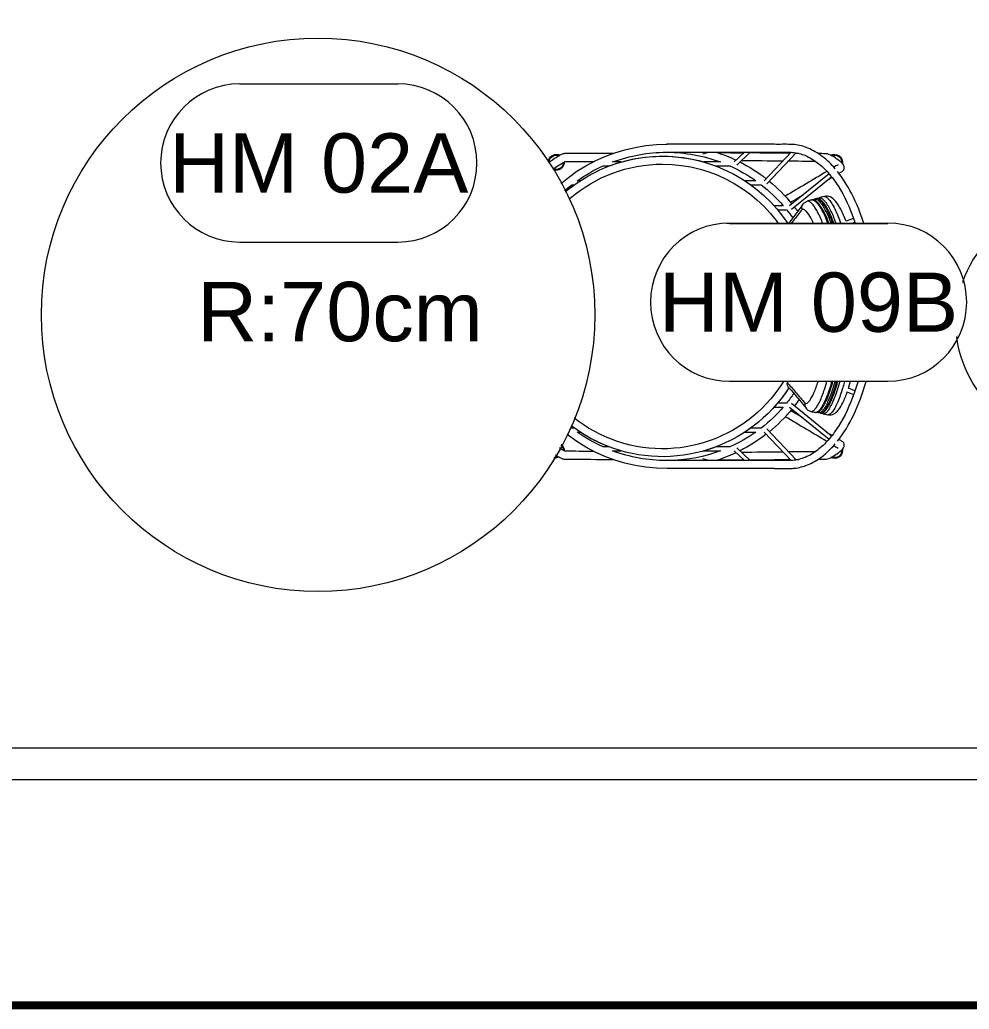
# Model space of a CAD drawing. Header units: millimetres. Extents: x 29001 to 40804, y -8833 to -5892.
# Drawn here: x 30598.8 to 30718.9, y -8681.2 to -8556.1 of the extents above; entities that cross this region are included whole.
import ezdxf
from ezdxf.enums import TextEntityAlignment as Align

# ---------------------------------------------------------------- set-up
doc = ezdxf.new("R2010")
doc.units = ezdxf.units.MM
doc.linetypes.add('ACAD_ISO03W100', pattern=[30, 12, -18])
doc.linetypes.add('MAVIBAHCE XREF$0$DASHDOT', pattern=[1, 0.5, -0.25, 0, -0.25])
doc.layers.get('0').update_dxf_attribs({"lineweight": 0})
for name, color, linetype, lineweight in [('saksı', 180, 'Continuous', 0), ('wipeout', 254, 'Continuous', 0), ('xxx_Auto_Kaplama_Mermer Tarama', 45, 'Continuous', 0), ('xxx_Auto_Tefris_Tefris', 32, 'Continuous', 0), ('xxx_Auto_Yardimci_Isaret Genel', 51, 'Continuous', 0)]:
    doc.layers.add(name, color=color, linetype=linetype, lineweight=lineweight)
doc.styles.add('AUTOBAN', font='')
doc.styles.get("Standard").update_dxf_attribs({"font": 'arial.ttf'})
doc.styles.get('AUTOBAN').set_extended_font_data('Helvetica Normal Tr')

# ---------------------------------------------------------------- blocks, each defined once
blk = doc.blocks.new('TÜM LAYOOUT')
at = {"color": 116, "lineweight": 0, "true_color": 0x136734}
for points in [[(1796.26, -1873.45), (1796.26, -1879.96), (2296.26, -1879.96), (2296.26, -2326.45), (633.13, -2326.45), (633.13, -2358.95)], [(1800.26, -1873.45), (1800.26, -1875.96), (2300.26, -1875.96), (2300.26, -2330.45), (637.13, -2330.45), (637.13, -2358.95)]]:
    blk.add_lwpolyline(points, dxfattribs=at)
at = {"layer": 'xxx_Auto_Yardimci_Isaret Genel', "linetype": 'MAVIBAHCE XREF$0$DASHDOT', "lineweight": 0, "ltscale": 50, "const_width": 1}
blk.add_lwpolyline([(0, -124.45), (2346.26, -124.45), (2346.26, -2358.95), (0, -2358.95)], close=True, dxfattribs=at)
blk = doc.blocks.new('THC PLAN')
at = {"linetype": 'Continuous'}
blk.add_wipeout([(1592.84, -948.22), (1593.27, -911.48), (1597.33, -907.91), (1608.94, -904.92), (1618.54, -904.84), (1628.14, -907.26), (1634.76, -910.81), (1635.32, -948.21), (1631.21, -948.78), (1626.45, -950.79), (1620.72, -953.05), (1612.25, -953.37), (1605.07, -952), (1598.78, -948.45)], dxfattribs=at).translate(0, 0, 41.86).dxf.layer = 'wipeout'
for p, q in [((1608.45, -908.12), (1608.24, -907.14)), ((1608.74, -907.06), (1608.95, -908.05)), ((1613.88, -907.71), (1613.88, -906.67)), ((1614.38, -906.67), (1614.38, -907.72)), ((1619.31, -908.07), (1619.52, -907.06)), ((1620.02, -907.14), (1619.8, -908.14)), ((1603.46, -908.31), (1603.78, -909.14)), ((1624.43, -909.27), (1624.8, -908.31)), ((1603.32, -909.32), (1602.99, -908.48)), ((1625.27, -908.48), (1624.9, -909.43)), ((1601.41, -916.6), (1597.36, -911.59)), ((1597.74, -911.27), (1601.84, -916.33)), ((1626.42, -916.33), (1630.52, -911.27)), ((1630.91, -911.59), (1626.85, -916.6)), ((1594.71, -915.76), (1598.64, -919.47)), ((1629.63, -919.47), (1633.56, -915.76)), ((1598.24, -919.78), (1594.64, -916.39)), ((1601.91, -916.95), (1601.91, -918.09)), ((1624.58, -916.77), (1624.58, -916.77)), ((1626.35, -918.09), (1626.35, -916.95)), ((1633.62, -916.39), (1630.02, -919.78)), ((1601.41, -918.52), (1601.41, -917.37)), ((1626.85, -917.37), (1626.85, -918.52)), ((1593.63, -918.47), (1593.63, -932.04)), ((1634.63, -918.47), (1634.63, -932.15)), ((1598.24, -922.22), (1598.24, -920.84)), ((1598.74, -920.17), (1598.74, -921.49)), ((1629.52, -921.49), (1629.52, -920.17)), ((1630.02, -920.84), (1630.02, -922.22)), ((1594.63, -921.55), (1596.25, -923.25)), ((1632.01, -923.25), (1633.63, -921.55)), ((1595.86, -923.57), (1594.63, -922.27)), ((1633.63, -922.27), (1632.4, -923.57)), ((1596.36, -924.11), (1596.36, -925.91)), ((1631.9, -925.91), (1631.9, -924.11)), ((1595.86, -927.42), (1595.86, -925.33)), ((1632.4, -925.33), (1632.4, -927.42)), ((1594.63, -926.8), (1594.85, -927.56)), ((1633.41, -927.56), (1633.63, -926.8)), ((1595.86, -938.96), (1595.86, -937.86)), ((1632.4, -937.86), (1632.4, -938.96)), ((1596.36, -939.36), (1596.36, -940.18)), ((1631.9, -940.18), (1631.9, -939.37)), ((1598.24, -943.45), (1598.24, -943.06)), ((1630.02, -943.06), (1630.02, -943.45)), ((1598.74, -943.78), (1598.74, -944.12)), ((1629.52, -944.12), (1629.52, -943.78)), ((1601.41, -946.92), (1601.41, -946.75)), ((1601.91, -947.19), (1601.91, -947.34)), ((1626.35, -947.34), (1626.35, -947.19)), ((1626.85, -946.75), (1626.85, -946.92)), ((1605.2, -949.48), (1605.2, -949.41)), ((1605.7, -949.67), (1605.7, -949.73)), ((1622.56, -949.73), (1622.56, -949.67)), ((1623.06, -949.41), (1623.06, -949.48)), ((1609.43, -951.07), (1609.43, -951.05)), ((1609.93, -951.17), (1609.93, -951.19)), ((1614.38, -951.64), (1614.38, -951.64)), ((1618.33, -951.19), (1618.33, -951.17)), ((1618.83, -951.05), (1618.83, -951.07))]:
    blk.add_line(p, q)
for centre, radius, start, end in [((1614.2, -948.19), 40.47, 94.8315, 95.6642), ((1595.91, -910.88), 1, 90.2693, 208.0879), ((1595.9, -910.88), 0.9, 85.2765, 203.3664), ((1595.91, -910.86), 0.978, 80.4544, 90.5627), ((1564.68, -929.7), 36.95, 30.447, 31.4039), ((1600.57, -914.16), 5.21, 141.4282, 145.6715), ((1663.58, -929.7), 36.94, 148.596, 149.5531), ((1627.65, -914.2), 5.27, 34.3541, 38.5485), ((1632.35, -910.86), 0.978, 89.4373, 99.5464), ((1632.36, -910.88), 0.9, 336.3666, 94.7195), ((1632.36, -910.88), 1, 331.8971, 89.7497), ((297068.66, 175160.92), 343955.08, 210.7908923, 210.7919123), ((-260.29, -2019.91), 2163.75, 30.80378, 30.82388), ((1116.15, -1004.87), 493.16, 10.8161, 10.8849), ((149344.79, -88940.49), 171954.48, 149.2075374, 149.2095778), ((3451.31, -1997.69), 2120.39, 149.17602, 149.19653), ((-46923.15, -394.15), 48521.73, 359.382869, 359.387008), ((1600.74, -912.29), 0.197, 190.729, 239.4928), ((1569.61, -954.34), 52.12, 53.462, 53.476), ((1600.86, -912.87), 0.2, 190.7761, 223.5898), ((1600.85, -912.88), 0.195, 223.4279, 239.6177), ((1114.71, -1005.15), 494.62, 10.6325, 10.7011), ((1627.5, -913.35), 0.209, 312.4896, 342.9657), ((1887.01, -987.52), 269.69, 164.0082, 164.0495), ((1627.67, -912.78), 0.203, 296.7937, 344.0611), ((1648.5, -945.32), 38.43, 122.6419, 122.6613), ((1889.25, -988.16), 272.02, 163.7985, 163.9236), ((50151.07, -394.15), 48521.39, 180.612992, 180.617131), ((1601.7, -913.75), 0.866, 189.3738, 279.2988), ((1569.48, -955.03), 51.51, 48.1472, 51.9769), ((1884.95, -986.93), 267.55, 164.1343, 164.2614), ((1627.51, -913.35), 0.198, 297.5581, 312.6002), ((-84176.07, 5.7), 85775.8, 359.3844292, 359.3847095), ((18363.75, 9073.41), 19513.8, 210.787593, 210.792986), ((1614.19, -932.24), 20.61, 125.0952, 127.857), ((1646.83, -943.52), 34.8, 124.6874, 130.2411), ((1614.07, -932.24), 20.61, 52.1425, 54.1372), ((-13877.25, 8324.46), 18049.53, 329.204559, 329.210392), ((87404.05, 5.7), 85775.52, 180.6152905, 180.6155707), ((-174535.59, 977.81), 176140.55, 359.3821298, 359.3837966), ((1614.13, -932.64), 19, 122.793, 0.0008), ((1614.13, -932.64), 18, 117.59, 0.0008), ((1614.02, -932.03), 20.34, 129.2367, 140.661), ((1600.81, -917.19), 0.488, 118.4283, 144.886), ((1614.19, -932.24), 19.61, 124.3323, 128.778), ((1614.16, -932.7), 19.07, 122.7793, 129.9888), ((1604.38, -916.07), 0.807, 227.9853, 276.9377), ((1614.44, -962.53), 46.36, 81.6537, 86.4291), ((1614.13, -932.64), 18, 0.0079, 60.5484), ((1623.87, -916.4), 0.733, 260.9271, 310.9473), ((1614.13, -932.64), 19, 0.0079, 56.645), ((1614.08, -932.23), 19.6, 51.2236, 55.021), ((1614.25, -932.03), 20.33, 39.3378, 50.7645), ((177763.61, 977.8), 176140.31, 180.6162034, 180.6178702), ((-412725.86, 3543.07), 414345.63, 359.3824647, 359.3831882), ((1614.03, -932.05), 19.36, 130.6829, 142.1514), ((1614.23, -932.05), 19.36, 37.8462, 49.3143), ((415951.98, 3543.04), 414343.49, 180.6168118, 180.6175353), ((1614.25, -932.22), 20.63, 142.0473, 152.9751), ((1614.01, -932.22), 20.64, 27.0261, 37.9514), ((1614.22, -932.2), 19.6, 144.5757, 155.6342), ((1614.06, -932.2), 19.59, 24.3634, 35.4291), ((1614.23, -932.71), 19.13, 144.0882, 146.7268), ((1614.03, -932.7), 19.11, 33.256, 35.8973), ((1613.96, -932.08), 20.31, 154.4617, 162.0598), ((349183.86, -4670.25), 347609.36, 179.3822299, 179.3827779), ((1614.31, -932.08), 20.3, 17.9379, 25.5392), ((-345954.87, -4670.24), 347608.63, 0.6172221, 0.6177701), ((1614.2, -932.16), 19.57, 159.5687, 178.2071), ((1595.22, -925.69), 0.547, 141.6908, 178.2924), ((1614.15, -932.63), 19.02, 159.3031, 164.1022), ((1614.07, -932.16), 19.56, 0.343, 20.4337), ((1633.04, -925.69), 0.547, 1.7075, 38.3186), ((1614.09, -932.64), 19.04, 0.0133, 15.9291), ((1614.13, -932.15), 20.5, 179.7042, 0.2959), ((1614.19, -932.13), 19.56, 180.031, 200.4327), ((1614.07, -932.13), 19.56, 339.5661, 359.9696), ((1614.1, -932.63), 19.03, 339.278, 359.9877), ((1614.19, -932.6), 19.07, 200.7714, 215.8967), ((1632.98, -938.83), 0.515, 328.5381, 348.5813), ((1614.21, -932.09), 19.59, 204.3627, 215.4282), ((1614.05, -932.09), 19.59, 324.5737, 335.6366), ((4065.95, -924.18), 2470.22, 180.397, 180.4842), ((-889.11, -923.77), 2521.64, 359.51618, 359.6016), ((1614.12, -932.64), 19.01, 312.0405, 326.7493), ((1614.03, -932.25), 19.35, 217.8474, 229.3188), ((1614.24, -932.25), 19.35, 310.6809, 322.1522), ((1595.9, -946.08), 0.899, 156.6331, 270.4107), ((1604.7, -940.18), 10.1, 208.4626, 218.5795), ((1595.9, -946.08), 1, 355.3101, 92.3742), ((1595.9, -946.08), 0.899, 349.4504, 89.1333), ((1632.36, -946.08), 1, 87.6256, 184.6899), ((1632.36, -946.08), 0.899, 90.8663, 190.5496), ((1623.37, -940.04), 10.34, 321.4895, 331.2152), ((1632.36, -946.08), 0.899, 268.6642, 23.372), ((1632.39, -946.07), 0.976, 359.5151, 27.8367), ((1595.9, -946.08), 0.999, 180.1266, 275.5049), ((1598.82, -5280.97), 4334.49, 89.99144, 90.02914), ((1595.93, -946.09), 0.869, 338.6947, 349.6935), ((1595.92, -946.09), 0.974, 336.4929, 349.6812), ((1595.95, -946.08), 0.946, 349.3656, 355.317), ((1614.19, -932.55), 19.1, 230.0016, 241.9381), ((1614.08, -932.55), 19.1, 296.3579, 309.977), ((1629.44, -5280.93), 4334.46, 89.97086, 90.00856), ((1632.31, -946.08), 0.946, 184.683, 190.6344), ((1632.34, -946.09), 0.975, 190.3184, 203.5021), ((1632.33, -946.09), 0.869, 190.3065, 201.3053), ((1632.36, -946.08), 0.999, 264.5046, 359.8638), ((1600.71, -946.98), 0.499, 236.2994, 259.2635), ((1614.2, -932.04), 19.63, 231.2306, 242.7134), ((1614.06, -932.04), 19.63, 297.2867, 308.7696), ((1614.15, -932.58), 19.06, 243.7062, 265.5193), ((1614.09, -932.25), 19.38, 244.3599, 256.088), ((1614.17, -932.26), 19.38, 283.91, 295.6403), ((1614.15, -932.06), 19.59, 257.567, 265.6333), ((1614.13, -932.27), 19.38, 270.7456, 272.5678), ((1614.12, -932.07), 19.58, 272.6119, 282.4335), ((1614.11, -932.55), 19.09, 277.8507, 284.309)]:
    blk.add_arc(centre, radius, start, end)
for points, knots in [([(1597.08, -910.51), (1598.11, -909.7), (1600.5, -908.28), (1604.62, -906.79), (1609.26, -905.87), (1614.15, -905.57), (1619.06, -905.88), (1623.7, -906.8), (1627.81, -908.3), (1630.18, -909.72), (1631.18, -910.51)], [0, 0, 0, 0, 3.921864, 8.309993, 13.091815, 18.083368, 22.974007, 27.823927, 32.224374, 36.05482, 36.05482, 36.05482, 36.05482]), ([(1633.63, -932.15), (1633.63, -928.56), (1633.63, -923.88), (1633.63, -918.7), (1633.63, -916.97), (1633.61, -915.77), (1633.26, -914.51), (1632.34, -912.98), (1631, -911.6), (1628.69, -909.89), (1624.97, -908.2), (1619.8, -906.95), (1614.12, -906.53), (1608.48, -906.95), (1603.31, -908.19), (1599.58, -909.89), (1597.25, -911.6), (1595.91, -913), (1594.99, -914.52), (1594.66, -915.78), (1594.63, -916.95), (1594.63, -918.63), (1594.63, -921.61), (1594.63, -926.3), (1594.63, -929.94), (1594.63, -932.15)], [0, 0, 0, 0, 10.76451, 14.024069, 15.555245, 15.941019, 17.620949, 19.411439, 21.291586, 23.347652, 28.009803, 33.466332, 39.246754, 45.02672, 50.416088, 55.123917, 57.239292, 59.076888, 60.892815, 62.543481, 62.92004, 64.407062, 67.565743, 71.876191, 78.483634, 78.483634, 78.483634, 78.483634]), ([(1603.78, -909.14), (1604.58, -908.89), (1606.28, -908.46), (1609.88, -907.87), (1614.41, -907.58), (1619.64, -907.99), (1622.9, -908.75), (1624.43, -909.27)], [0, 0, 0, 0, 2.511515, 5.247937, 10.953451, 16.085332, 20.943932, 20.943932, 20.943932, 20.943932]), ([(1594.81, -912.94), (1594.81, -912.65), (1594.82, -912.32), (1594.82, -911.87), (1594.96, -911.42), (1595.34, -910.77), (1595.82, -910.12), (1596.28, -909.69), (1596.71, -909.62), (1596.98, -909.79), (1597.14, -910.05), (1597.24, -910.22), (1597.31, -910.34)], [0, 0, 0, 0, 0.880915, 0.993849, 1.346591, 2.269542, 3.256294, 3.760106, 4.149937, 4.470063, 4.670286, 5.067906, 5.067906, 5.067906, 5.067906]), ([(1600.42, -911.64), (1600.41, -911.53), (1600.42, -911.3), (1600.58, -910.84), (1601.09, -910.3), (1602.06, -909.76), (1602.84, -909.45), (1603.31, -909.29)], [0, 0, 0, 0, 0.338025, 0.68305, 1.454174, 2.518494, 3.984482, 3.984482, 3.984482, 3.984482]), ([(1628.03, -912.26), (1628.06, -912.17), (1628, -911.96), (1627.76, -911.68), (1627.37, -911.36), (1626.56, -910.87), (1625.22, -910.28), (1622.71, -909.45), (1619.97, -908.89), (1617.13, -908.57), (1614.75, -908.46), (1610.9, -908.53), (1607.33, -908.98), (1604.5, -909.66), (1603.23, -910.04), (1602.2, -910.4), (1601.29, -910.84), (1600.81, -911.14), (1600.5, -911.44), (1600.42, -911.66), (1600.44, -911.75)], [0, 0, 0, 0, 0.278376, 0.622174, 1.101377, 1.776557, 3.467846, 5.471554, 9.70769, 11.850074, 14.034591, 16.85395, 23.401701, 24.800898, 25.582134, 27.367063, 28.053406, 28.640071, 29.045823, 29.318055, 29.318055, 29.318055, 29.318055]), ([(1627.86, -912.83), (1627.89, -912.74), (1627.84, -912.53), (1627.6, -912.25), (1627.22, -911.94), (1626.42, -911.45), (1625.11, -910.86), (1622.65, -910.04), (1619.24, -909.34), (1615.52, -909.04), (1610.96, -909.13), (1607.51, -909.54), (1604.63, -910.24), (1603.35, -910.61), (1602.21, -911.02), (1601.33, -911.46), (1600.89, -911.75), (1600.61, -912.02), (1600.53, -912.24), (1600.55, -912.33)], [0, 0, 0, 0, 0.277702, 0.618512, 1.091914, 1.757706, 3.423591, 5.396429, 9.506247, 13.871508, 16.559288, 23.186824, 24.264895, 25.436055, 27.176987, 27.899431, 28.370671, 28.773552, 29.045239, 29.045239, 29.045239, 29.045239]), ([(1627.76, -913.21), (1627.78, -913.12), (1627.73, -912.91), (1627.49, -912.63), (1627.12, -912.32), (1626.33, -911.83), (1625.03, -911.25), (1622.6, -910.44), (1619.21, -909.73), (1615.51, -909.43), (1610.97, -909.52), (1607.54, -909.94), (1604.67, -910.63), (1603.4, -911), (1602.27, -911.41), (1601.4, -911.85), (1600.96, -912.14), (1600.69, -912.41), (1600.6, -912.63), (1600.62, -912.72)], [0, 0, 0, 0, 0.276857, 0.615332, 1.083989, 1.743361, 3.392434, 5.344886, 9.417286, 13.762083, 16.446861, 23.042581, 24.113255, 25.276096, 27.004477, 27.721281, 28.188925, 28.589676, 28.860721, 28.860721, 28.860721, 28.860721]), ([(1600.61, -912.61), (1600.62, -912.51), (1600.7, -912.29), (1600.98, -912), (1601.41, -911.7), (1602.26, -911.26), (1603.66, -910.73), (1606.94, -909.86), (1610.8, -909.36), (1614.59, -909.27), (1617.1, -909.39), (1619.47, -909.65), (1621.63, -910.06), (1623.56, -910.59), (1625.09, -911.11), (1626.36, -911.69), (1627.12, -912.18), (1627.5, -912.49), (1627.73, -912.81), (1627.78, -913.03), (1627.77, -913.12)], [0, 0, 0, 0, 0.299857, 0.688409, 1.212511, 1.856299, 3.561617, 5.708866, 12.030256, 15.183819, 17.082644, 19.555489, 22.346767, 23.656596, 25.571171, 27.191727, 27.809975, 28.30105, 28.668251, 28.958914, 28.958914, 28.958914, 28.958914]), ([(1627.7, -913.4), (1627.73, -913.31), (1627.67, -913.1), (1627.44, -912.82), (1627.07, -912.51), (1626.28, -912.03), (1624.99, -911.44), (1622.58, -910.63), (1619.2, -909.93), (1615.51, -909.63), (1610.98, -909.72), (1607.55, -910.13), (1604.69, -910.83), (1603.43, -911.19), (1602.3, -911.61), (1601.44, -912.04), (1601, -912.34), (1600.72, -912.6), (1600.64, -912.82), (1600.66, -912.91)], [0, 0, 0, 0, 0.276638, 0.614131, 1.080881, 1.737163, 3.377868, 5.320178, 9.373954, 13.708549, 16.391827, 22.971683, 24.038674, 25.197375, 26.919507, 27.633832, 28.100026, 28.499849, 28.770724, 28.770724, 28.770724, 28.770724]), ([(1624.9, -909.43), (1625.17, -909.54), (1625.68, -909.74), (1626.56, -910.16), (1627.39, -910.65), (1628.03, -911.37), (1628.11, -911.93), (1628.05, -912.17)], [0, 0, 0, 0, 0.854425, 1.667052, 2.902407, 3.750177, 4.494991, 4.494991, 4.494991, 4.494991]), ([(1630.95, -910.34), (1631.02, -910.22), (1631.12, -910.05), (1631.28, -909.79), (1631.56, -909.62), (1631.98, -909.69), (1632.44, -910.12), (1632.91, -910.76), (1633.3, -911.42), (1633.44, -911.87), (1633.45, -912.32), (1633.45, -912.65), (1633.45, -912.94)], [0, 0, 0, 0, 0.397513, 0.599592, 0.923848, 1.307284, 1.812926, 2.777218, 3.722785, 4.073147, 4.186061, 5.067708, 5.067708, 5.067708, 5.067708]), ([(1593.63, -918.47), (1593.64, -917.81), (1593.61, -916.97), (1593.68, -915.56), (1594.07, -914.15), (1595.1, -912.36), (1596.16, -911.3), (1596.75, -910.79)], [0, 0, 0, 0, 1.986445, 2.527254, 4.232645, 6.326212, 8.682617, 8.682617, 8.682617, 8.682617]), ([(1627.59, -913.79), (1627.62, -913.69), (1627.57, -913.49), (1627.34, -913.21), (1626.96, -912.9), (1626.19, -912.41), (1624.91, -911.83), (1622.52, -911.02), (1619.17, -910.33), (1615.5, -910.03), (1610.99, -910.12), (1607.57, -910.53), (1604.73, -911.22), (1603.48, -911.59), (1602.36, -912), (1601.5, -912.43), (1601.07, -912.73), (1600.79, -912.99), (1600.71, -913.21), (1600.73, -913.3)], [0, 0, 0, 0, 0.276621, 0.612525, 1.076377, 1.726712, 3.35076, 5.272889, 9.289591, 13.603837, 16.284117, 22.83233, 23.891984, 25.042448, 26.752132, 27.462175, 27.926158, 28.324409, 28.59525, 28.59525, 28.59525, 28.59525]), ([(1600.72, -913.2), (1600.73, -913.1), (1600.8, -912.88), (1601.07, -912.59), (1601.5, -912.29), (1602.36, -911.84), (1603.75, -911.32), (1606.44, -910.6), (1610.22, -910.01), (1614.8, -909.81), (1619.22, -910.15), (1622.61, -910.88), (1625, -911.69), (1626.23, -912.27), (1626.97, -912.75), (1627.34, -913.07), (1627.57, -913.38), (1627.62, -913.6), (1627.61, -913.7)], [0, 0, 0, 0, 0.298109, 0.672222, 1.181866, 1.847501, 3.58322, 5.631914, 10.203243, 15.02391, 19.387936, 23.475016, 25.395043, 26.937474, 27.549506, 28.042589, 28.40077, 28.694057, 28.694057, 28.694057, 28.694057]), ([(1600.84, -913.89), (1600.82, -913.79), (1600.9, -913.59), (1601.16, -913.33), (1601.56, -913.04), (1602.39, -912.61), (1603.79, -912.08), (1606.47, -911.36), (1610.26, -910.77), (1614.78, -910.57), (1619.11, -910.91), (1622.4, -911.61), (1624.74, -912.39), (1625.96, -912.95), (1626.75, -913.43), (1627.14, -913.74), (1627.4, -914.05), (1627.46, -914.27), (1627.43, -914.36)], [0, 0, 0, 0, 0.278877, 0.621533, 1.095914, 1.760487, 3.415037, 5.578987, 10.091194, 14.876802, 19.142059, 23.109684, 24.91948, 26.554393, 27.129029, 27.676229, 28.060521, 28.328174, 28.328174, 28.328174, 28.328174]), ([(1631.51, -910.79), (1631.81, -911.04), (1632.36, -911.56), (1633.34, -912.68), (1634.19, -914.12), (1634.58, -915.55), (1634.65, -916.97), (1634.62, -917.81), (1634.63, -918.47)], [0, 0, 0, 0, 1.165515, 2.298684, 4.425887, 6.153316, 6.688381, 8.682163, 8.682163, 8.682163, 8.682163]), ([(1601.84, -914.6), (1601.82, -914.51), (1601.9, -914.33), (1602.14, -914.09), (1602.51, -913.83), (1603.28, -913.43), (1604.57, -912.96), (1607.05, -912.31), (1610.53, -911.78), (1614.71, -911.6), (1618.72, -911.89), (1621.76, -912.52), (1623.93, -913.22), (1625.2, -913.79), (1626.02, -914.3), (1626.38, -914.72), (1626.43, -914.92), (1626.41, -915)], [0, 0, 0, 0, 0.259541, 0.576073, 1.010427, 1.622498, 3.14659, 5.139082, 9.305189, 13.701852, 17.654608, 21.343981, 22.998248, 24.493832, 25.517481, 25.87179, 26.120974, 26.120974, 26.120974, 26.120974]), ([(1626.41, -915), (1625.97, -915.32), (1625.33, -915.81), (1624.51, -916.47), (1624.07, -916.85), (1623.82, -917.06), (1623.77, -917.11), (1623.75, -917.11), (1623.73, -917.11), (1623.7, -917.1), (1623.3, -917.02), (1622.73, -916.91), (1622.01, -916.79), (1621.33, -916.68), (1620.45, -916.56), (1618.84, -916.36), (1617, -916.22), (1612.19, -916.09), (1608.12, -916.35), (1604.64, -916.84), (1604.47, -916.86), (1604.37, -916.78), (1603.9, -916.34), (1603.27, -915.79), (1602.48, -915.12), (1602.09, -914.8), (1601.84, -914.6)], [0, 0, 0, 0, 1.638122, 2.407606, 3.164681, 3.377744, 3.380052, 3.389163, 3.423595, 3.452493, 3.460983, 4.66918, 5.166854, 5.667294, 6.73481, 7.820974, 10.55463, 12.251255, 22.267831, 22.760393, 22.783016, 22.786224, 23.134341, 24.725115, 25.26913, 26.243946, 26.243946, 26.243946, 26.243946]), ([(1626.41, -915), (1626.47, -915.02), (1626.57, -915.03), (1626.79, -915.02), (1627.16, -914.87), (1627.37, -914.58), (1627.43, -914.36)], [0, 0, 0, 0, 0.167666, 0.321649, 0.644728, 1.334715, 1.334715, 1.334715, 1.334715]), ([(1596.5, -947.47), (1596.39, -947.45), (1596.22, -947.34), (1596, -947.09), (1595.62, -946.6), (1595.25, -946.03), (1594.94, -945.49), (1594.82, -945.21), (1594.82, -944.88), (1594.8, -942.8), (1594.79, -940.79), (1594.77, -938.93)], [0, 0, 0, 0, 0.34068, 0.599078, 0.989648, 2.195656, 2.619669, 2.869219, 3.117296, 3.578898, 9.1396, 9.1396, 9.1396, 9.1396]), ([(1633.49, -938.93), (1633.48, -940.94), (1633.46, -943.01), (1633.45, -945.09), (1633.43, -945.26), (1633.32, -945.49), (1633.01, -946.03), (1632.64, -946.6), (1632.26, -947.09), (1632.05, -947.34), (1631.87, -947.45), (1631.76, -947.47)], [0, 0, 0, 0, 6.022079, 6.190929, 6.26967, 6.514877, 6.943839, 8.152033, 8.537297, 8.799681, 9.139602, 9.139602, 9.139602, 9.139602]), ([(1600.52, -947.48), (1599.22, -947.48), (1597.88, -947.48), (1596.54, -947.48), (1596.5, -947.47)], [0, 0, 0, 0, 3.901896, 4.019045, 4.019045, 4.019045, 4.019045]), ([(1631.76, -947.47), (1631.72, -947.48), (1630.38, -947.48), (1629.04, -947.48), (1627.74, -947.48)], [0, 0, 0, 0, 0.118356, 4.019062, 4.019062, 4.019062, 4.019062])]:
    blk.add_open_spline(points, degree=3, knots=knots)
blk = doc.blocks.new('MOBİLYALAR')
at = {"layer": 'saksı'}
blk.add_circle((1587.37, -2272.51), 15, dxfattribs=at)
at = {"layer": 'xxx_Auto_Tefris_Tefris', "xscale": -1, "rotation": 270}
blk.add_blockref('THC PLAN', (2467.92, -3884.7), dxfattribs=at)
blk.add_wipeout([(1491.09, -2236.64), (1497.66, -2237.14), (1501.59, -2238.06), (1506.48, -2239.9), (1512.55, -2243.51), (1515.59, -2246.05), (1518.91, -2249.6), (1521.4, -2253.1), (1524.02, -2258.17), (1525.57, -2262.79), (1526.36, -2266.72), (1526.69, -2271.13), (1526.14, -2277.92), (1523.77, -2285.67), (1520.42, -2291.65), (1517.25, -2295.57), (1510.47, -2301.18), (1503.32, -2304.65), (1495.76, -2306.4), (1487.98, -2306.43), (1481.43, -2305.09), (1476.73, -2303.27), (1469.81, -2298.93), (1464.84, -2294.06), (1461.56, -2289.41), (1459.61, -2285.58), (1458.46, -2282.55), (1457.67, -2279.78), (1456.72, -2272.47), (1457.28, -2265.36), (1457.86, -2262.75), (1459.8, -2257.27), (1463.47, -2250.96), (1468.31, -2245.61), (1472.86, -2242.15), (1479.42, -2238.86), (1485.17, -2237.25), (1489.01, -2236.74)]).dxf.layer = 'wipeout'
at = {"color": 240, "linetype": 'ACAD_ISO03W100', "lineweight": 0, "ltscale": 0.5, "true_color": 0xed1f24}
blk.add_lwpolyline([(2296.26, -2326.45), (303.13, -2326.45), (303.13, -1853.45)], dxfattribs=at)
at = {"layer": 'xxx_Auto_Tefris_Tefris'}
blk.add_circle((1491.71, -2271.63), 35, dxfattribs=at)
at = {"color": 251, "true_color": 0x636466}
blk.add_text('R:70cm', height=7.5, dxfattribs=at).set_placement((1476.44, -2274.97))
blk = doc.blocks.new('_TagSlot')
at = {"color": 0, "linetype": 'ByBlock', "lineweight": -2, "transparency": 16777216}
for p, q in [((-4, 4), (4, 4)), ((-4, -4), (4, -4))]:
    blk.add_line(p, q, dxfattribs=at)
for centre, start, end in [((-4, 0), 90, 270), ((4, 0), 270, 90)]:
    blk.add_arc(centre, 4, start, end, dxfattribs=at)
at = {"layer": 'xxx_Auto_Kaplama_Mermer Tarama', "color": 0, "transparency": 16777216, "style": 'AUTOBAN'}
blk.add_attdef('TAGNUMBER', text='', height=3, dxfattribs=at).set_placement((0, -1.5), align=Align.CENTER)
blk = doc.blocks.new('key planxx')
at = {"layer": 'xxx_Auto_Yardimci_Isaret Genel', "xscale": 2.5, "yscale": 2.5, "zscale": 2.5}
blk.add_blockref('_TagSlot', (13.53, -1608.98), dxfattribs=at).add_auto_attribs({'TAGNUMBER': 'HM 02A'})
blk.add_wipeout([(65.29, -1616.64), (85.29, -1616.64), (89.12, -1617.4), (92.14, -1619.35), (94.03, -1621.77), (94.99, -1624.2), (95.29, -1626.64), (94.69, -1630.07), (92.78, -1633.27), (91.43, -1634.54), (88.65, -1636.06), (85.29, -1636.64), (63.67, -1636.5), (61.3, -1635.8), (58.53, -1634.01), (57.34, -1632.7), (55.47, -1628.52), (55.49, -1624.64), (56.8, -1621.36), (58.66, -1619.15), (62.36, -1617.08)])
blk.add_blockref('_TagSlot', (75.48, -1626.58), dxfattribs=at).add_auto_attribs({'TAGNUMBER': 'HM 09B'})

msp = doc.modelspace()

# ---------------------------------------------------------------- block references
at = {"color": 6}
msp.add_blockref('TÜM LAYOOUT', (29144.79, -6321.8), dxfattribs=at)

# ---------------------------------------------------------------- next in the draw order: block references
msp.add_blockref('MOBİLYALAR', (29144.79, -6321.8), dxfattribs=at)

# ---------------------------------------------------------------- next in the draw order: block references
msp.add_blockref('key planxx', (30623.06, -6965.25), dxfattribs=at)

doc.saveas('drawing.dxf')
